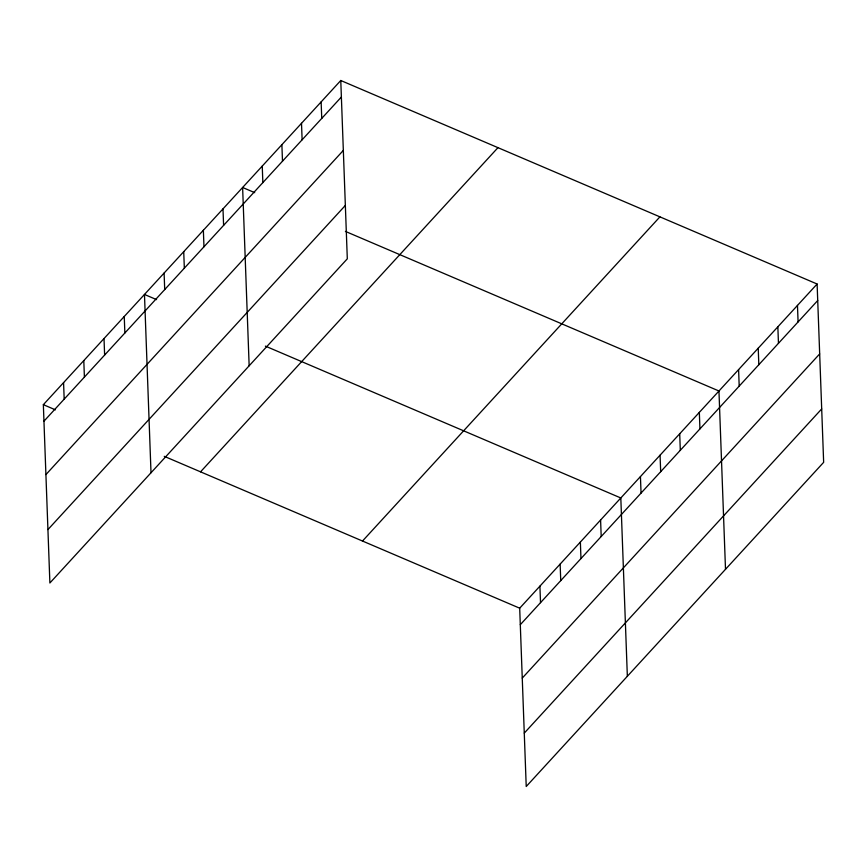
<?xml version="1.0" encoding="UTF-8"?>
<svg xmlns="http://www.w3.org/2000/svg" width="867" height="867" viewBox="0 0 867 867"><rect width="100%" height="100%" fill="white"/><g stroke="black" fill="none" stroke-linecap="round" stroke-linejoin="round"><path stroke-width="1.3" d="M340.774 80.501L347.309 258.81L49.885 582.982L43.35 404.672L340.774 80.501L817.115 284.018L823.65 462.328L526.226 786.499L519.691 608.19L817.115 284.018M43.957 421.189L341.37 97.017M45.918 474.585L343.332 150.414M47.934 529.585L345.348 205.425M200.548 471.832L497.961 147.661M362.504 541.03L659.917 216.858M520.298 624.695L817.722 300.524M522.259 678.092L819.673 353.92M524.275 733.103L821.688 408.931M254.714 192.647L242.619 187.478L249.154 365.787M345.402 231.391L718.96 390.995L725.506 569.305M156.569 299.624L144.475 294.455L151.01 472.764M265.389 346.117L620.815 497.972L627.35 676.271M43.35 404.672L55.445 409.842M164.264 456.335L519.691 608.19M797.477 305.412L798.084 321.928M777.851 326.805L778.458 343.321M758.224 348.198L758.831 364.714M738.597 369.602L739.193 386.108M699.333 412.389L699.94 428.894M679.706 433.782L680.313 450.298M660.069 455.175L660.676 471.691M640.442 476.579L641.049 493.085M600.593 520.016L601.199 536.521M580.37 542.059L580.966 558.565M560.136 564.103L560.743 580.608M539.913 586.146L540.52 602.652M321.137 101.905L321.744 118.411M301.51 123.298L302.117 139.804M281.883 144.691L282.49 161.197M262.246 166.085L262.853 182.601M222.992 208.882L223.599 225.387M203.366 230.275L203.973 246.781M183.728 251.668L184.335 268.174M164.101 273.062L164.708 289.578M124.252 316.498L124.859 333.015M104.018 338.542L104.625 355.058M83.796 360.585L84.402 377.102M63.573 382.629L64.18 399.145"/></g></svg>
